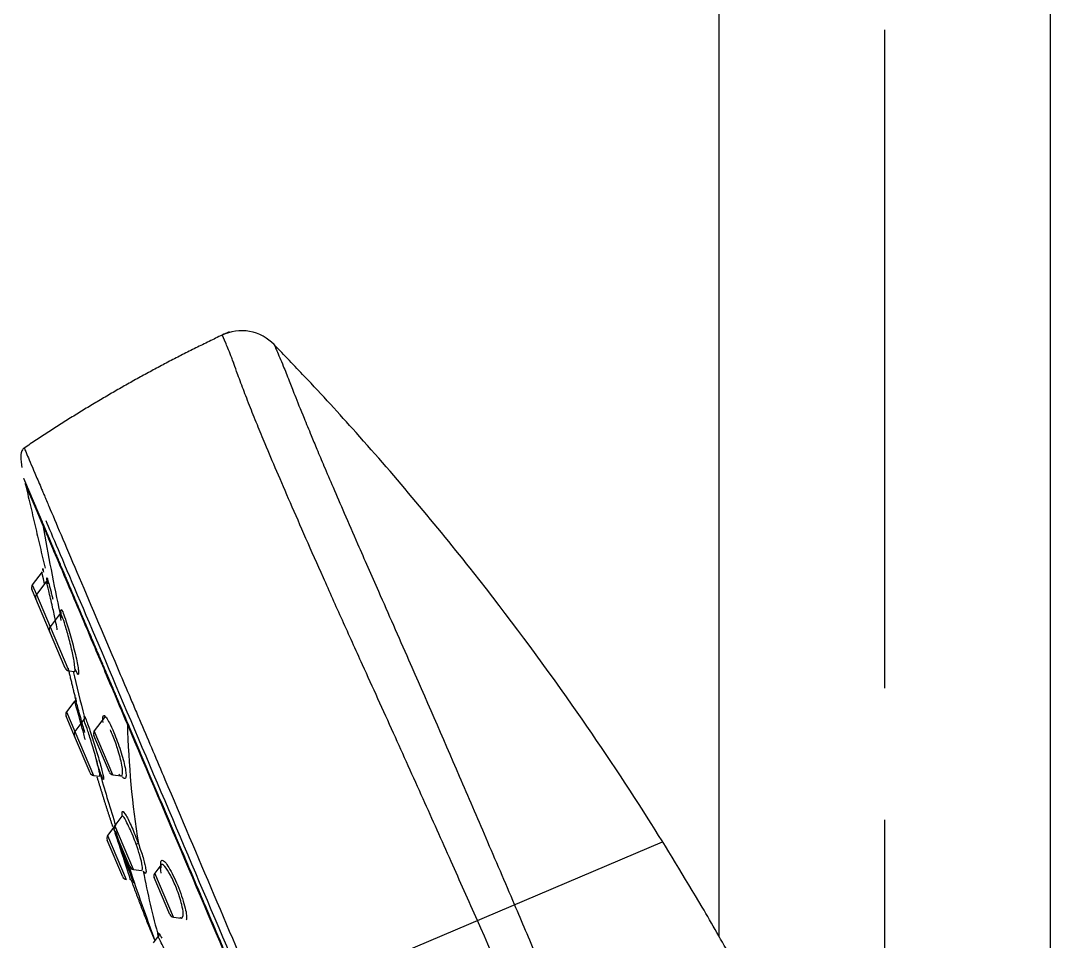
# Model space of a CAD drawing. Extents: x -4069 to -3649, y -4303 to -3709.
# Drawn here: x -3759.69 to -3746, y -3977.63 to -3965.39 of the extents above; entities that cross this region are included whole.
import ezdxf

# ---------------------------------------------------------------- set-up
doc = ezdxf.new("R2010")
doc.units = 0
doc.header["$LTSCALE"] = 7
doc.linetypes.add('CENTER', pattern=[2, 1.25, -0.25, 0.25, -0.25])
doc.layers.add('6', color=7, linetype='CONTINUOUS')
doc.layers.add('CL', color=1, linetype='CENTER')

msp = doc.modelspace()

# ---------------------------------------------------------------- linework, layer by layer
at = {"layer": '6', "color": 7, "linetype": 'Continuous'}
for p, q in [((-3750.40317, -3977.5757), (-3750.40317, -3956.62368)), ((-3746.00317, -3989.42737), (-3746.00317, -3956.62368)), ((-3759.39909, -3972.71888), (-3759.53102, -3972.89396)), ((-3759.33947, -3972.83927), (-3759.47685, -3973.02158)), ((-3759.48416, -3973.08113), (-3759.53833, -3972.95351)), ((-3759.53833, -3972.95351), (-3759.53833, -3972.95351)), ((-3759.30143, -3973.51164), (-3759.48416, -3973.08113)), ((-3759.48416, -3973.08113), (-3759.48416, -3973.08113)), ((-3759.14889, -3973.25937), (-3759.29411, -3973.45208)), ((-3759.09406, -3974.00016), (-3759.30143, -3973.51163)), ((-3759.30143, -3973.51163), (-3759.30143, -3973.51163)), ((-3759.04614, -3974.03627), (-3758.97213, -3974.04536)), ((-3758.97213, -3974.04536), (-3758.97043, -3974.04557)), ((-3758.96474, -3974.43513), (-3759.07529, -3974.58183)), ((-3758.9637, -3974.43375), (-3758.96474, -3974.43513)), ((-3758.97117, -3974.90391), (-3759.0826, -3974.64139)), ((-3759.0826, -3974.64139), (-3759.0826, -3974.64139)), ((-3758.83098, -3974.66803), (-3758.96386, -3974.84435)), ((-3758.56165, -3974.64189), (-3758.70712, -3974.83495)), ((-3758.7638, -3975.39244), (-3758.97117, -3974.90391)), ((-3758.97117, -3974.90391), (-3758.97117, -3974.90391)), ((-3758.50707, -3975.38303), (-3758.71444, -3974.8945)), ((-3758.71588, -3975.42854), (-3758.63567, -3975.43839)), ((-3758.45915, -3975.41914), (-3758.35139, -3975.43237)), ((-3758.3417, -3975.96837), (-3758.43448, -3976.09149)), ((-3758.44548, -3976.11503), (-3758.52934, -3976.22632)), ((-3758.23442, -3976.63957), (-3758.44179, -3976.15105)), ((-3758.32928, -3976.7744), (-3758.53665, -3976.28587)), ((-3758.53665, -3976.28587), (-3758.53665, -3976.28587)), ((-3758.1865, -3976.67568), (-3758.078, -3976.68901)), ((-3757.82456, -3976.62012), (-3757.90439, -3976.72606)), ((-3757.70434, -3977.27414), (-3757.91171, -3976.78561)), ((-3757.65642, -3977.31025), (-3757.55225, -3977.32304)), ((-3757.97092, -3977.46508), (-3757.90845, -3977.61226)), ((-3757.84562, -3977.54539), (-3757.92482, -3977.65048))]:
    msp.add_line(p, q, dxfattribs=at)
at = {"layer": '6', "color": 3, "linetype": 'Continuous'}
for p, q in [((-3759.53102, -3972.89396), (-3759.47686, -3973.02157)), ((-3759.47685, -3973.02158), (-3759.29412, -3973.45208)), ((-3759.29411, -3973.45208), (-3759.04614, -3974.03627)), ((-3759.07529, -3974.58183), (-3758.96387, -3974.84433)), ((-3758.96386, -3974.84435), (-3758.71588, -3975.42854)), ((-3758.45915, -3975.41914), (-3758.70712, -3974.83495)), ((-3758.1865, -3976.67568), (-3758.43448, -3976.09149)), ((-3758.52934, -3976.22632), (-3758.28136, -3976.81051)), ((-3757.65642, -3977.31025), (-3757.90439, -3976.72606))]:
    msp.add_line(p, q, dxfattribs=at)
at = {"layer": '6', "color": 7, "linetype": 'Continuous'}
for centre, start, end in [((-3759.4831, -3972.93007), 143, 203), ((-3759.42893, -3973.05769), 143, 203), ((-3759.2462, -3973.48819), 143, 203), ((-3759.03883, -3973.97672), 203, 263), ((-3759.02737, -3974.61794), 143, 203), ((-3758.91594, -3974.88046), 143, 203), ((-3758.65921, -3974.87105), 143, 203), ((-3758.70857, -3975.36899), 203, 263), ((-3758.45184, -3975.35958), 203, 263), ((-3758.38656, -3976.1276), 143, 203), ((-3758.48142, -3976.26243), 143, 203), ((-3758.17919, -3976.61613), 203, 263), ((-3758.27405, -3976.75095), 203, 263), ((-3757.85648, -3976.76217), 143, 203), ((-3757.64911, -3977.25069), 203, 263)]:
    msp.add_arc(centre, 0.06, start, end, dxfattribs=at)
for points, degree in [([(-3756.91709, -3969.53183), (-3758.33847, -3970.19693), (-3759.63823, -3971.07632)], 2), ([(-3759.62493, -3971.54643), (-3759.36154, -3972.67069)], 1), ([(-3759.05521, -3974.00278), (-3759.00289, -3974.2274), (-3758.94635, -3974.45084)], 2), ([(-3758.67164, -3975.44696), (-3758.57276, -3975.77788), (-3758.46442, -3976.10614)], 2), ([(-3758.3305, -3975.971), (-3758.33722, -3975.9334), (-3758.33797, -3975.90921), (-3758.33113, -3975.90573)], 3), ([(-3758.43202, -3976.13222), (-3758.43662, -3976.11706), (-3758.44028, -3976.1046), (-3758.44286, -3976.09526)], 3), ([(-3758.23607, -3976.80267), (-3758.23472, -3976.80568), (-3758.23353, -3976.80822), (-3758.23249, -3976.8103)], 3), ([(-3758.21962, -3976.81148), (-3758.10008, -3977.13963), (-3757.97092, -3977.46508)], 2)]:
    msp.add_open_spline(points, degree=degree, dxfattribs=at)
for points, degree, knots in [([(-3756.31875, -3969.69867), (-3756.39982, -3969.615), (-3756.51614, -3969.54873), (-3756.76909, -3969.50287), (-3756.90128, -3969.52407), (-3757.00656, -3969.57395)], 3, [0, 0, 0, 0, 0.5, 0.5, 1, 1, 1, 1]), ([(-3755.22942, -3970.86954), (-3755.45431, -3970.61782), (-3755.81452, -3970.22476), (-3756.18264, -3969.83912), (-3756.31874, -3969.69866)], 3, [0, 0, 0, 0, 0.6331493, 1, 1, 1, 1]), ([(-3748.52827, -3981.27879), (-3748.68848, -3980.91756), (-3749.01354, -3980.21207), (-3749.48694, -3979.25724), (-3749.89672, -3978.47777), (-3750.26324, -3977.81173), (-3750.72582, -3977.00604), (-3751.41697, -3975.87508), (-3752.41405, -3974.38169), (-3753.69722, -3972.65635), (-3754.68847, -3971.47523), (-3755.22942, -3970.86954)], 3, [0, 0, 0, 0, 0.09535019, 0.18749538, 0.25718648, 0.30788618, 0.37097894, 0.48141196, 0.62772687, 0.80426089, 1, 1, 1, 1]), ([(-3759.63695, -3971.07546), (-3759.63867, -3971.07663), (-3759.65257, -3971.08623), (-3759.66141, -3971.09748), (-3759.687, -3971.1419), (-3759.68452, -3971.21611), (-3759.67718, -3971.28485), (-3759.67034, -3971.32658), (-3759.66901, -3971.33448)], 3, [0, 0, 0, 0, 0.00978258, 0.08360972, 0.37431307, 0.73793768, 0.95211543, 1, 1, 1, 1]), ([(-3759.63823, -3971.07632), (-3759.63822, -3971.07633), (-3759.61446, -3971.13231), (-3759.53492, -3971.31969), (-3759.45988, -3971.49649), (-3759.42512, -3971.57837), (-3759.39547, -3971.64823), (-3759.36246, -3971.72598), (-3759.25164, -3971.98707), (-3758.96679, -3972.65814), (-3758.55312, -3973.63267), (-3758.27202, -3974.29491), (-3758.16727, -3974.54169), (-3758.00875, -3974.91514), (-3757.44909, -3976.2336), (-3756.90003, -3977.5271), (-3756.46066, -3978.56219)], 3, [0, 0, 0, 0, 0.12496893, 0.24997337, 0.28122448, 0.31247559, 0.32810114, 0.3437267, 0.37497781, 0.49998224, 0.62498668, 0.65623779, 0.67186335, 0.6874889, 0.74999112, 1, 1, 1, 1]), ([(-3756.60927, -3978.6255), (-3757.25382, -3977.10702), (-3757.8831, -3975.62453), (-3758.03849, -3975.25845), (-3758.19598, -3974.88745), (-3758.23786, -3974.78878), (-3758.27334, -3974.70519), (-3758.31391, -3974.60962), (-3758.34999, -3974.52462), (-3758.3896, -3974.4313), (-3758.42564, -3974.3464), (-3758.46436, -3974.25518), (-3758.50002, -3974.17117), (-3758.57349, -3973.99808), (-3758.64423, -3973.83143), (-3758.71463, -3973.66558), (-3758.78136, -3973.50838), (-3758.84799, -3973.35139), (-3758.91005, -3973.2052), (-3758.97223, -3973.05871), (-3759.02895, -3972.92508), (-3759.08562, -3972.79157), (-3759.13735, -3972.66972), (-3759.18887, -3972.54832), (-3759.2347, -3972.44036), (-3759.28053, -3972.3324), (-3759.31995, -3972.23953), (-3759.35952, -3972.14632), (-3759.39202, -3972.06974), (-3759.40778, -3972.03261), (-3759.42265, -3971.99759), (-3759.43649, -3971.96499), (-3759.44981, -3971.9336), (-3759.46201, -3971.90487), (-3759.47413, -3971.8763), (-3759.48491, -3971.8509), (-3759.49623, -3971.82424), (-3759.53957, -3971.72214), (-3759.57298, -3971.64343), (-3759.61378, -3971.5473), (-3759.64247, -3971.47973)], 2, [0, 0, 0, 0.30319429, 0.30319429, 0.37899286, 0.37899286, 0.39794251, 0.39794251, 0.41689215, 0.41689215, 0.43584179, 0.43584179, 0.45479144, 0.45479144, 0.49269072, 0.49269072, 0.53059001, 0.53059001, 0.5684893, 0.5684893, 0.60638858, 0.60638858, 0.64428787, 0.64428787, 0.68218716, 0.68218716, 0.72008644, 0.72008644, 0.75798573, 0.75798573, 0.77693537, 0.77693537, 0.79588502, 0.79588502, 0.81483466, 0.81483466, 0.8337843, 0.8337843, 0.90958287, 0.90958287, 1, 1, 1]), ([(-3759.39036, -3972.09935), (-3759.54569, -3971.7332), (-3759.62494, -3971.5464), (-3759.62493, -3971.54643), (-3759.62493, -3971.54643)], 3, [0, 0, 0, 0, 0.99987225, 1, 1, 1, 1]), ([(-3758.26757, -3974.74448), (-3758.31769, -3974.62627), (-3758.41791, -3974.38986), (-3758.56159, -3974.05109), (-3758.72141, -3973.67461), (-3758.89051, -3973.27553), (-3759.07995, -3972.82936), (-3759.23419, -3972.46649), (-3759.33701, -3972.22459), (-3759.37565, -3972.13389), (-3759.39036, -3972.09936)], 3, [0, 0, 0, 0, 0.09530416, 0.19059374, 0.28586866, 0.42870705, 0.57153557, 0.769338, 0.91219455, 1, 1, 1, 1]), ([(-3759.38451, -3972.70723), (-3759.3888, -3972.68853), (-3759.39391, -3972.66624), (-3759.39018, -3972.68252), (-3759.38328, -3972.71256), (-3759.38022, -3972.72586)], 3, [0, 0, 0, 0, 0.38680025, 0.77709923, 1, 1, 1, 1]), ([(-3759.3244, -3972.88055), (-3759.32722, -3972.86612), (-3759.33432, -3972.82805), (-3759.33885, -3972.79395), (-3759.3323, -3972.80374), (-3759.3141, -3972.86501), (-3759.29125, -3972.95137), (-3759.27141, -3973.02946), (-3759.26164, -3973.06859), (-3759.25746, -3973.08542)], 3, [0, 0, 0, 0, 0.09383653, 0.28021658, 0.46577199, 0.65128775, 0.8372032, 0.93154673, 1, 1, 1, 1]), ([(-3758.97097, -3974.04487), (-3758.96808, -3974.04629), (-3758.95844, -3974.03974), (-3758.96614, -3973.95561), (-3758.99673, -3973.79389), (-3759.03756, -3973.62102), (-3759.09209, -3973.43175), (-3759.13742, -3973.29573), (-3759.15739, -3973.26444), (-3759.16342, -3973.28564), (-3759.15986, -3973.32529), (-3759.15327, -3973.36915)], 3, [0, 0, 0, 0, 0.05367943, 0.23539531, 0.30159719, 0.43899698, 0.57381035, 0.69176105, 0.83485492, 0.86814538, 1, 1, 1, 1]), ([(-3759.13819, -3973.33392), (-3759.14238, -3973.31073), (-3759.14955, -3973.26594), (-3759.15266, -3973.22371), (-3759.1453, -3973.21751), (-3759.12647, -3973.2517), (-3759.09631, -3973.33248), (-3759.05921, -3973.44882), (-3759.02386, -3973.56886), (-3758.98904, -3973.69585), (-3758.95743, -3973.82126), (-3758.93272, -3973.93273), (-3758.91786, -3974.01788), (-3758.9132, -3974.07124), (-3758.91825, -3974.0912), (-3758.93266, -3974.07589), (-3758.9483, -3974.04025), (-3758.95729, -3974.01672)], 3, [0, 0, 0, 0, 0.05408045, 0.12027309, 0.18645979, 0.25265522, 0.34052841, 0.4058216, 0.47134547, 0.53716317, 0.60335851, 0.67079154, 0.73728825, 0.80312078, 0.86866502, 0.93398644, 1, 1, 1, 1]), ([(-3758.95308, -3974.49213), (-3758.95929, -3974.47082), (-3758.96667, -3974.44645), (-3758.96915, -3974.44101), (-3758.96944, -3974.44137)], 3, [0, 0, 0, 0, 0.63299178, 1, 1, 1, 1]), ([(-3758.83196, -3974.85667), (-3758.84065, -3974.82674), (-3758.86102, -3974.75604), (-3758.89177, -3974.64728), (-3758.92098, -3974.54159), (-3758.94364, -3974.45707), (-3758.95731, -3974.40313), (-3758.96115, -3974.3835), (-3758.95697, -3974.39437), (-3758.95331, -3974.40547)], 3, [0, 0, 0, 0, 0.11147664, 0.25973651, 0.4082484, 0.55770139, 0.70705234, 0.85551068, 1, 1, 1, 1]), ([(-3758.59019, -3974.72207), (-3758.59253, -3974.70493), (-3758.59602, -3974.66753), (-3758.59191, -3974.63172), (-3758.57475, -3974.62617), (-3758.54555, -3974.65816), (-3758.50294, -3974.73055), (-3758.45186, -3974.84089), (-3758.40052, -3974.97329), (-3758.35808, -3975.09722), (-3758.32226, -3975.21749), (-3758.29608, -3975.32549), (-3758.28347, -3975.40899), (-3758.28574, -3975.45905), (-3758.29857, -3975.47169), (-3758.31426, -3975.46486), (-3758.32455, -3975.45516), (-3758.33062, -3975.44806), (-3758.3315, -3975.44701)], 3, [0, 0, 0, 0, 0.04763782, 0.11876422, 0.19003032, 0.26112871, 0.33212383, 0.42688778, 0.4970876, 0.56737763, 0.63794359, 0.70894181, 0.78133753, 0.85280262, 0.92354975, 0.95888932, 0.99415512, 1, 1, 1, 1]), ([(-3758.63547, -3975.43842), (-3758.63163, -3975.43921), (-3758.6307, -3975.41024), (-3758.66526, -3975.25778), (-3758.73196, -3975.029), (-3758.79268, -3974.83393), (-3758.83416, -3974.71371), (-3758.84801, -3974.68734), (-3758.84949, -3974.69308), (-3758.84965, -3974.69371)], 3, [0, 0, 0, 0, 0.13971277, 0.3297231, 0.5233645, 0.68775785, 0.83279622, 0.98167037, 1, 1, 1, 1]), ([(-3758.83748, -3974.66375), (-3758.8375, -3974.66365), (-3758.83931, -3974.65281), (-3758.83959, -3974.64701), (-3758.83987, -3974.64127)], 3, [0, 0, 0, 0, 0.00924966, 1, 1, 1, 1]), ([(-3754.96961, -3982.51399), (-3755.50446, -3981.25376), (-3756.61844, -3978.62917), (-3757.73258, -3976.00464), (-3758.26757, -3974.74447)], 3, [0, 0, 0, 0, 0.50000021, 1, 1, 1, 1]), ([(-3758.58532, -3975.47977), (-3758.58566, -3975.47978), (-3758.58844, -3975.47889), (-3758.59734, -3975.46457), (-3758.61836, -3975.41345), (-3758.646, -3975.33658), (-3758.66789, -3975.26919), (-3758.67899, -3975.23504)], 3, [0, 0, 0, 0, 0.03802566, 0.28258599, 0.51971034, 0.75661168, 1, 1, 1, 1]), ([(-3758.15064, -3976.34049), (-3758.16438, -3976.30409), (-3758.19297, -3976.2284), (-3758.24049, -3976.12033), (-3758.28577, -3976.02835), (-3758.31885, -3975.9746), (-3758.33232, -3975.9642), (-3758.33644, -3975.96439)], 3, [0, 0, 0, 0, 0.18598008, 0.38669469, 0.60112861, 0.82791672, 1, 1, 1, 1]), ([(-3758.38448, -3976.28159), (-3758.39342, -3976.2543), (-3758.40683, -3976.21284), (-3758.41783, -3976.17804), (-3758.42167, -3976.16578)], 3, [0, 0, 0, 0, 0.61658699, 1, 1, 1, 1]), ([(-3758.19034, -3976.81569), (-3758.18552, -3976.83164), (-3758.17934, -3976.85394), (-3758.18102, -3976.85639), (-3758.19425, -3976.82548), (-3758.21885, -3976.76073), (-3758.25201, -3976.66925), (-3758.28963, -3976.56244), (-3758.32585, -3976.45716), (-3758.34843, -3976.39023), (-3758.35784, -3976.36207)], 3, [0, 0, 0, 0, 0.12805606, 0.25603845, 0.38492703, 0.51557681, 0.64437005, 0.77312645, 0.90172987, 1, 1, 1, 1]), ([(-3758.08154, -3976.6879), (-3758.07562, -3976.69118), (-3758.0652, -3976.68669), (-3758.06552, -3976.63248), (-3758.09513, -3976.50455), (-3758.13369, -3976.39056), (-3758.15064, -3976.34049)], 3, [0, 0, 0, 0, 0.1655002, 0.41734883, 0.74405147, 1, 1, 1, 1]), ([(-3757.81644, -3976.6586), (-3757.81906, -3976.64326), (-3757.82452, -3976.60158), (-3757.82111, -3976.55698), (-3757.79717, -3976.54952), (-3757.75627, -3976.58822), (-3757.70244, -3976.6711), (-3757.64239, -3976.78781), (-3757.58343, -3976.9254), (-3757.53281, -3977.06666), (-3757.49663, -3977.19403), (-3757.48164, -3977.27692), (-3757.4794, -3977.32891), (-3757.48326, -3977.347), (-3757.48744, -3977.35323)], 3, [0, 0, 0, 0, 0.04638107, 0.13917217, 0.23199073, 0.32560417, 0.41870579, 0.51153255, 0.60462357, 0.69742805, 0.79080034, 0.88311631, 0.93015198, 1, 1, 1, 1]), ([(-3751.28403, -3982.66802), (-3751.35139, -3982.54358), (-3751.48607, -3982.29477), (-3751.68586, -3981.88655), (-3751.869, -3981.44803), (-3752.05259, -3981.00274), (-3752.2382, -3980.55398), (-3752.50778, -3979.89466), (-3752.96385, -3978.8305), (-3753.37003, -3977.91221), (-3753.61653, -3977.35493)], 3, [0, 0, 0, 0, 0.08324827, 0.16646371, 0.24964456, 0.33285308, 0.41602764, 0.49917581, 0.6960686, 1, 1, 1, 1]), ([(-3757.85197, -3977.57662), (-3757.86127, -3977.54307), (-3757.86728, -3977.5036), (-3757.84432, -3977.52866), (-3757.81975, -3977.57315), (-3757.81162, -3977.58872)], 3, [0, 0, 0, 0, 0.41017736, 0.82382714, 1, 1, 1, 1])]:
    msp.add_open_spline(points, degree=degree, knots=knots, dxfattribs=at)
at = {"layer": '6', "color": 3, "linetype": 'Continuous'}
for points, knots in [([(-3756.43586, -3971.02179), (-3756.47177, -3970.93511), (-3756.55001, -3970.74626), (-3756.65247, -3970.48998), (-3756.7496, -3970.23843), (-3756.80915, -3970.07392), (-3756.85321, -3969.95117), (-3756.90328, -3969.81356), (-3756.98199, -3969.6295), (-3756.99721, -3969.5951), (-3757.00656, -3969.57395)], [0, 0, 0, 0, 0.07089221, 0.15444739, 0.25065088, 0.37365385, 0.45711713, 0.50100053, 0.69326377, 1, 1, 1, 1]), ([(-3756.31874, -3969.69866), (-3756.31681, -3969.70257), (-3756.31312, -3969.71006), (-3756.28519, -3969.77408), (-3756.24604, -3969.86546), (-3756.1921, -3969.9945), (-3756.12538, -3970.15906), (-3756.04639, -3970.36804), (-3755.94371, -3970.62058), (-3755.83596, -3970.88146), (-3755.77541, -3971.0292), (-3755.75025, -3971.0906)], [0, 0, 0, 0, 0.14295337, 0.27375324, 0.39236763, 0.49877523, 0.6421304, 0.74919238, 0.87393399, 0.94760662, 1, 1, 1, 1]), ([(-3753.61675, -3977.35502), (-3753.73314, -3977.09303), (-3753.97316, -3976.55271), (-3754.34549, -3975.72157), (-3754.73864, -3974.84816), (-3755.09734, -3974.05757), (-3755.40984, -3973.36715), (-3755.66403, -3972.79847), (-3755.89549, -3972.27585), (-3756.10239, -3971.80295), (-3756.28517, -3971.37966), (-3756.38614, -3971.1399), (-3756.43588, -3971.0218)], [0, 0, 0, 0, 0.11419095, 0.23549963, 0.36391099, 0.49941067, 0.58872658, 0.67564727, 0.7602347, 0.84249512, 0.9224148, 1, 1, 1, 1]), ([(-3755.75025, -3971.09062), (-3755.71914, -3971.16427), (-3755.65236, -3971.32233), (-3755.53091, -3971.60487), (-3755.38264, -3971.94772), (-3755.18478, -3972.40322), (-3754.8979, -3973.05563), (-3754.44339, -3974.08806), (-3753.96675, -3975.18437), (-3753.49687, -3976.27462), (-3753.25307, -3976.84493), (-3753.12676, -3977.1404)], [0, 0, 0, 0, 0.05145802, 0.11044213, 0.1768836, 0.25065082, 0.3558628, 0.50083874, 0.74063905, 0.86562377, 1, 1, 1, 1]), ([(-3759.35237, -3972.03713), (-3759.27498, -3972.21945), (-3759.12919, -3972.56291), (-3758.73634, -3973.4884), (-3758.48971, -3974.06945), (-3758.22292, -3974.69796)], [0, 0, 0, 0, 0.5, 0.5, 1, 1, 1, 1]), ([(-3759.36763, -3972.88875), (-3759.36834, -3972.88533), (-3759.38855, -3972.78846), (-3759.40316, -3972.71771), (-3759.40266, -3972.72476), (-3759.40214, -3972.72756), (-3759.40176, -3972.72943)], [0, 0, 0, 0, 0.02955338, 0.84781211, 0.92242575, 1, 1, 1, 1]), ([(-3759.19825, -3973.49322), (-3759.19914, -3973.48851), (-3759.20614, -3973.45174), (-3759.22506, -3973.35649), (-3759.26523, -3973.16972), (-3759.3127, -3972.96766), (-3759.33947, -3972.86251), (-3759.34598, -3972.84831), (-3759.34705, -3972.84935)], [0, 0, 0, 0, 0.02192676, 0.16714505, 0.37158001, 0.64340511, 0.86860409, 1, 1, 1, 1]), ([(-3758.82572, -3974.95565), (-3758.8327, -3974.92944), (-3758.85202, -3974.85729), (-3758.88547, -3974.73133), (-3758.92446, -3974.5923), (-3758.94501, -3974.51984), (-3758.95308, -3974.49213)], [0, 0, 0, 0, 0.16225035, 0.42517376, 0.70128267, 1, 1, 1, 1]), ([(-3758.83987, -3974.64127), (-3758.83861, -3974.63979), (-3758.83619, -3974.63693), (-3758.81585, -3974.68239), (-3758.76705, -3974.82135), (-3758.69315, -3975.04822), (-3758.63691, -3975.24113), (-3758.60453, -3975.36267), (-3758.58822, -3975.43255), (-3758.58196, -3975.47176), (-3758.58349, -3975.47974), (-3758.58532, -3975.47977)], [0, 0, 0, 0, 0.08676138, 0.16773565, 0.33812203, 0.50915777, 0.67472648, 0.76108345, 0.84434571, 0.92745616, 1, 1, 1, 1]), ([(-3758.37927, -3975.41095), (-3758.36037, -3975.43337), (-3758.32696, -3975.44526), (-3758.32918, -3975.3153), (-3758.38892, -3975.08698), (-3758.45162, -3974.91811), (-3758.48444, -3974.84276), (-3758.49379, -3974.82249)], [0, 0, 0, 0, 0.20747599, 0.48275292, 0.72547476, 0.91998904, 1, 1, 1, 1]), ([(-3758.33113, -3975.90573), (-3758.33102, -3975.90567), (-3758.3234, -3975.90227), (-3758.2903, -3975.94485), (-3758.20922, -3976.10548), (-3758.15058, -3976.25801), (-3758.12147, -3976.33371)], [0, 0, 0, 0, 0.00534728, 0.33909495, 0.67197808, 1, 1, 1, 1]), ([(-3758.23249, -3976.8103), (-3758.2242, -3976.82683), (-3758.22845, -3976.78919), (-3758.3577, -3976.40699), (-3758.41669, -3976.23257), (-3758.43001, -3976.19509)], [0, 0, 0, 0, 0.27912693, 0.78454791, 1, 1, 1, 1]), ([(-3758.12147, -3976.33371), (-3758.10983, -3976.36615), (-3758.08674, -3976.43048), (-3758.05841, -3976.52034), (-3758.03673, -3976.59914), (-3758.02308, -3976.66266), (-3758.01806, -3976.70717), (-3758.02237, -3976.72865), (-3758.03483, -3976.72864), (-3758.04962, -3976.70973), (-3758.05705, -3976.70024)], [0, 0, 0, 0, 0.12528225, 0.24848875, 0.37236372, 0.49970399, 0.62729414, 0.75177474, 0.87537151, 1, 1, 1, 1]), ([(-3758.23938, -3976.66418), (-3758.22825, -3976.6975), (-3758.20848, -3976.75743), (-3758.19518, -3976.79963), (-3758.19034, -3976.81568), (-3758.19034, -3976.81569)], [0, 0, 0, 0, 0.50471352, 0.99975022, 1, 1, 1, 1]), ([(-3757.56831, -3977.31412), (-3757.56557, -3977.31622), (-3757.53731, -3977.33489), (-3757.51594, -3977.29669), (-3757.54332, -3977.13374), (-3757.60706, -3976.93724), (-3757.69531, -3976.74277), (-3757.77739, -3976.61891), (-3757.83296, -3976.59488), (-3757.83293, -3976.67255), (-3757.82325, -3976.72871)], [0, 0, 0, 0, 0.01885714, 0.20302818, 0.30781256, 0.45570165, 0.58049924, 0.70716539, 0.84908147, 1, 1, 1, 1]), ([(-3758.05705, -3976.70024), (-3758.04964, -3976.70963), (-3758.03488, -3976.72835), (-3758.02674, -3976.72784), (-3758.02399, -3976.72418)], [0, 0, 0, 0, 0.50126285, 1, 1, 1, 1]), ([(-3753.12659, -3977.14034), (-3753.0287, -3977.36993), (-3752.8337, -3977.82727), (-3752.5433, -3978.50947), (-3752.25689, -3979.18229), (-3751.97572, -3979.84329), (-3751.69326, -3980.5073), (-3751.4627, -3981.05132), (-3751.3057, -3981.41209), (-3751.22321, -3981.59274), (-3751.13702, -3981.76948), (-3751.01481, -3982.00302), (-3750.91252, -3982.17902), (-3750.86045, -3982.26859)], [0, 0, 0, 0, 0.12899484, 0.25695493, 0.38370868, 0.50909142, 0.63289953, 0.76512731, 0.82541525, 0.84736577, 0.8751414, 0.93645793, 1, 1, 1, 1]), ([(-3757.60821, -3978.23928), (-3757.59879, -3978.24779), (-3757.59344, -3978.23348), (-3757.61532, -3978.14994), (-3757.6594, -3978.01312), (-3757.75462, -3977.77414), (-3757.84414, -3977.59148), (-3757.86928, -3977.56886), (-3757.87054, -3977.58224), (-3757.87007, -3977.58822)], [0, 0, 0, 0, 0.15734323, 0.26981231, 0.35796906, 0.58079428, 0.8181979, 0.94527644, 1, 1, 1, 1])]:
    msp.add_open_spline(points, degree=3, knots=knots, dxfattribs=at)
for points in [[(-3759.39036, -3972.09935), (-3759.32167, -3972.49496), (-3759.24551, -3972.88882), (-3759.16192, -3973.28071)], [(-3758.98912, -3974.04414), (-3758.94131, -3974.24375), (-3758.89156, -3974.4428), (-3758.83987, -3974.64127)], [(-3758.84965, -3974.69371), (-3758.83889, -3974.67953), (-3758.83494, -3974.65837), (-3758.83987, -3974.64127)], [(-3758.26757, -3974.74448), (-3758.25285, -3975.28517), (-3758.20408, -3975.81536), (-3758.12147, -3976.33371)], [(-3758.22292, -3974.69796), (-3757.69278, -3975.94691), (-3757.14113, -3977.2465), (-3756.58916, -3978.54685)], [(-3758.62498, -3975.42455), (-3758.56025, -3975.649), (-3758.49302, -3975.87264), (-3758.42331, -3976.09543)], [(-3758.12147, -3976.33371), (-3758.12407, -3976.33309), (-3758.13583, -3976.33583), (-3758.15064, -3976.34049)], [(-3758.28245, -3976.53414), (-3758.26804, -3976.57789), (-3758.25353, -3976.62162), (-3758.23893, -3976.6653)], [(-3758.23893, -3976.6653), (-3758.13194, -3976.98542), (-3758.01977, -3977.30368), (-3757.90244, -3977.61996)], [(-3758.05705, -3976.70024), (-3758.00017, -3976.99587), (-3757.93207, -3977.28747), (-3757.85278, -3977.57477)]]:
    msp.add_open_spline(points, degree=3, dxfattribs=at)
at = {"layer": 'CL'}
for p, q in [((-3748.20317, -4114.26802), (-3748.20317, -3901.91168)), ((-3757.40098, -3978.96134), (-3751.15503, -3976.31009))]:
    msp.add_line(p, q, dxfattribs=at)

doc.saveas('drawing.dxf')
